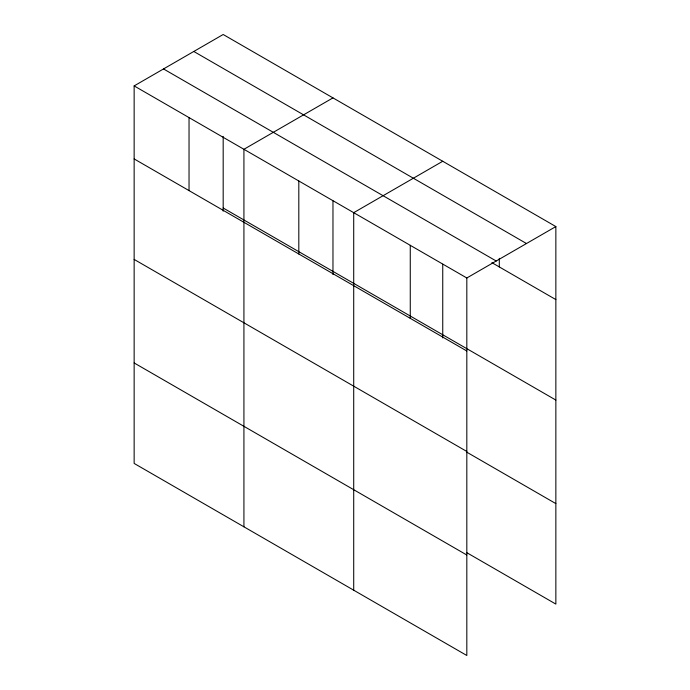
<?xml version="1.0" encoding="UTF-8"?>
<svg xmlns="http://www.w3.org/2000/svg" width="690" height="690" viewBox="0 0 690 690"><rect width="100%" height="100%" fill="white"/><g stroke="black" fill="none" stroke-linecap="round" stroke-linejoin="round"><path stroke-width="1.03" d="M223.18 136.379L223.18 211.175M332.968 200.833L332.968 274.56M442.747 264.218L442.747 337.936M134.145 85.905L466.82 277.975L466.82 655.5L134.145 463.43L134.145 85.905L223.18 34.5L555.855 226.57L555.855 604.095L466.854 552.707M332.968 97.885L243.924 149.29L243.924 526.815M442.747 161.262L353.711 212.675L353.711 590.2M466.82 277.975L555.855 226.57M193.795 51.465L526.479 243.536M163.521 68.94L496.205 261.01M491.884 262.649L555.855 299.589M223.18 208.001L555.855 400.071M134.145 158.924L466.82 350.994M134.145 259.414L466.82 451.476M466.854 452.217L555.855 503.605M134.145 362.94L466.82 555.01M499.301 258.345L499.301 266.935M410.265 245.321L410.265 318.34M298.813 180.978L298.813 253.998M189.034 117.602L189.034 190.613"/></g></svg>
